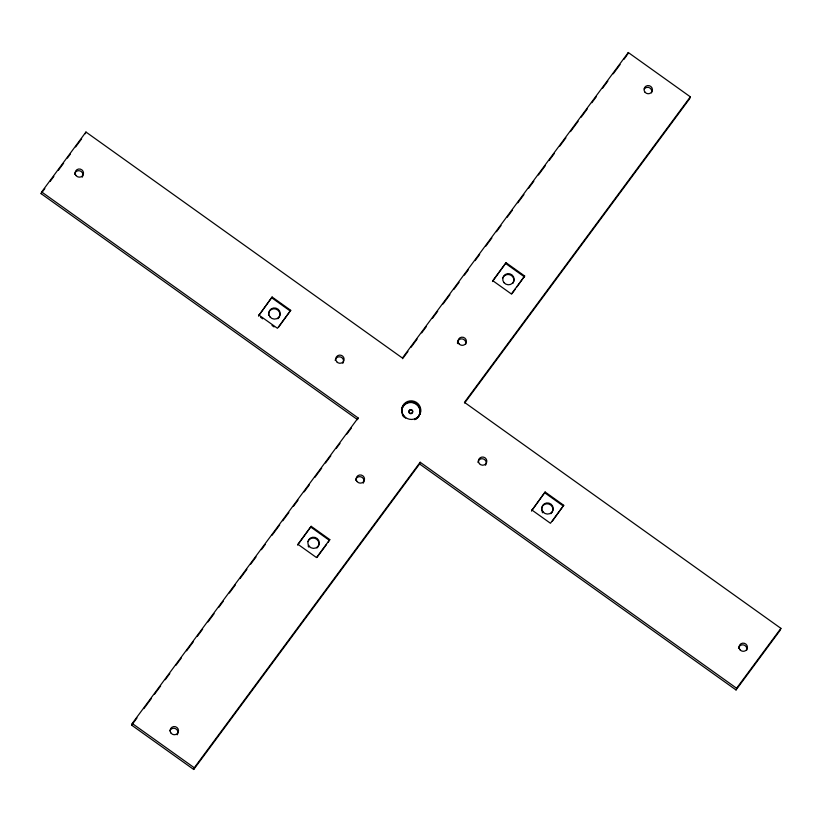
<?xml version="1.0" encoding="UTF-8"?>
<svg xmlns="http://www.w3.org/2000/svg" width="822" height="822" viewBox="0 0 822 822"><rect width="100%" height="100%" fill="white"/><g stroke="black" fill="none" stroke-linecap="round" stroke-linejoin="round"><path stroke-width="1.23" d="M41.665 191.947L358.115 417.946L357.549 419.652L41.1 193.653L41.665 191.947L85.961 132.034L402.4 358.032L628.285 52.516L690.336 96.832L689.771 98.537L464.646 403.027M85.396 133.75L85.961 132.034M272.113 297.019L258.54 315.853L272.113 297.019L290.731 310.315L278.637 327.146M419.6 463.968L736.039 689.966L736.604 688.25L420.165 462.252L419.6 463.968L193.715 769.484L131.664 725.168L132.229 723.463L358.115 417.946M193.715 769.484L194.28 767.769L420.165 462.252M297.605 545.13L311.178 526.306L329.797 539.602L328.029 542.448M492.491 281.545L506.054 262.721L524.672 276.017L517.007 286.857M627.72 54.231L628.285 52.516M545.13 492.008L531.557 510.832L545.13 492.008L563.738 505.294L552.384 521.127M690.336 96.832L464.451 402.348L780.9 628.347L780.335 630.053L736.039 689.966M41.1 193.653L44.85 188.577M50.111 181.467L53.862 176.391M58.362 170.298L63.623 163.188M67.373 158.112L70.373 154.053M75.634 146.943L81.635 138.826M290.731 310.315L277.435 328.286L258.827 315.001M131.664 725.168L137.007 717.945M143.871 708.656L151.505 698.33M154.557 694.2L160.66 685.949M165.243 679.753L169.815 673.557M175.929 665.306L181.261 658.073M186.604 650.849L193.478 641.561M197.29 636.403L202.633 629.179M207.976 621.956L214.08 613.695M218.662 607.499L223.235 601.303M229.338 593.052L235.452 584.791M240.024 578.606L246.898 569.307M250.71 564.149L256.053 556.926M261.396 549.702L265.208 544.544M272.082 535.245L279.706 524.929M282.758 520.799L288.871 512.548M293.444 506.352L298.026 500.156M304.13 491.895L309.473 484.672M314.816 477.448L321.679 468.16M325.502 463.002L330.834 455.778M336.177 448.545L340 443.387M346.863 434.098L351.446 427.902M402.605 358.711L407.948 351.487M411 347.357L417.103 339.106M421.676 332.91L426.258 326.714M432.362 318.453L437.705 311.23M443.048 304.006L449.911 294.718M453.734 289.56L459.077 282.336M464.42 275.103L468.232 269.945M475.095 260.656L479.678 254.46M485.781 246.21L491.885 237.948M496.467 231.753L501.05 225.567M507.153 217.306L512.496 210.083M517.829 202.859L523.943 194.598M528.515 188.402L533.858 181.179M538.441 174.994L545.305 165.695M549.127 160.537L554.46 153.313M559.803 146.09L565.906 137.829M570.489 131.633L578.123 121.317M581.175 117.186L587.278 108.936M591.861 102.74L596.433 96.544M602.536 88.283L607.879 81.059M613.222 73.836L620.096 64.548M623.908 59.389L626.96 55.259M311.178 526.306L297.893 544.277L316.501 557.573L329.797 539.602M506.054 262.721L492.768 280.692L511.387 293.988L524.672 276.017M316.963 557.429L326.56 544.452M511.839 293.844L515.538 288.851M563.738 505.294L550.452 523.265L531.834 509.979M736.604 688.25L780.9 628.347M505.777 263.574L524.395 276.87M271.825 297.872L290.443 311.168M544.842 492.861L563.46 506.147M260.615 317.323L262.68 318.802M271.99 325.45L274.055 326.93M310.901 527.159L329.509 540.455M132.229 723.463L194.28 767.769M335.191 360.426A4.202 4.089 18.3 0 1 340.832 357.077A4.202 4.089 18.3 0 1 342.774 363.334M355.607 480.284A4.202 4.089 18.3 0 1 361.248 476.935A4.202 4.089 18.3 0 1 363.201 483.182M477.901 462.354A4.202 4.089 18.3 0 1 483.542 459.005A4.202 4.089 18.3 0 1 485.483 465.252M457.515 343.565A4.202 4.089 18.3 0 1 462.056 338.89A4.202 4.089 18.3 0 1 465.581 344.459M644.263 88.92A4.202 4.089 18.3 0 1 651.599 92.865M169.835 730.85A4.202 4.089 18.3 0 1 175.733 728.765A4.202 4.089 18.3 0 1 177.172 734.786M738.505 648.466A4.202 4.089 18.3 0 1 743.622 644.951A4.202 4.089 18.3 0 1 746.602 650.428M74.586 174.315A4.202 4.089 18.3 0 1 80.227 170.966A4.202 4.089 18.3 0 1 82.169 177.213M408.935 411.175A1.911 1.86 18.3 0 1 411.534 410.188A1.911 1.86 18.3 0 1 412.356 412.829A1.911 1.86 18.3 0 1 409.613 413.353M409.243 413.014A1.911 1.86 18.3 0 1 408.986 412.593M502.807 278.011A5.733 5.569 18.3 0 1 510.842 275.175A5.733 5.569 18.3 0 1 512.815 283.385M307.921 541.595A5.733 5.569 18.3 0 1 316.604 539.15A5.733 5.569 18.3 0 1 316.912 548.017M308.867 547.123A5.733 5.569 18.3 0 1 308.075 545.87M541.585 510.174A5.733 5.569 18.3 0 1 549.23 504.143A5.733 5.569 18.3 0 1 550.863 513.719M542.808 512.825A5.733 5.569 18.3 0 1 542.017 511.572M268.568 315.186A5.733 5.569 18.3 0 1 276.213 309.164A5.733 5.569 18.3 0 1 277.846 318.741M401.835 412.747A9.176 8.919 18.3 0 1 408.575 402.729A9.176 8.919 18.3 0 1 419.487 408.585A9.176 8.919 18.3 0 1 414.648 419.631M405.688 418.193A9.176 8.919 18.3 0 1 404.588 404.516A9.176 8.919 18.3 0 1 418.542 406.068A9.176 8.919 18.3 0 1 414.791 419.199M418.758 416.538A9.556 9.289 18.3 0 1 414.946 419.539M403.643 416.795A9.556 9.289 18.3 0 1 402.328 414.72M401.516 409.952A9.556 9.289 18.3 0 1 413.147 401.958A9.556 9.289 18.3 0 1 419.929 414.411M336.691 361.742A4.202 4.089 18.3 0 0 343.853 360.683A4.202 4.089 18.3 0 0 339.239 355.135A4.202 4.089 18.3 0 0 336.691 361.742M357.108 481.589A4.202 4.089 18.3 0 0 364.269 480.541A4.202 4.089 18.3 0 0 359.656 474.982A4.202 4.089 18.3 0 0 357.108 481.589M479.401 463.659A4.202 4.089 18.3 0 0 486.562 462.611A4.202 4.089 18.3 0 0 481.949 457.053A4.202 4.089 18.3 0 0 479.401 463.659M458.984 343.812A4.202 4.089 18.3 0 0 466.146 342.753A4.202 4.089 18.3 0 0 461.522 337.205A4.202 4.089 18.3 0 0 458.984 343.812M76.086 175.62A4.202 4.089 18.3 0 0 83.248 174.572A4.202 4.089 18.3 0 0 78.635 169.013A4.202 4.089 18.3 0 0 76.086 175.62M740.006 649.781A4.202 4.089 18.3 0 0 747.167 648.722A4.202 4.089 18.3 0 0 742.554 643.174A4.202 4.089 18.3 0 0 740.006 649.781M171.089 733.193A4.202 4.089 18.3 0 0 178.251 732.145A4.202 4.089 18.3 0 0 173.637 726.586A4.202 4.089 18.3 0 0 171.089 733.193M645.003 92.208A4.202 4.089 18.3 0 0 652.165 91.15A4.202 4.089 18.3 0 0 647.551 85.601A4.202 4.089 18.3 0 0 645.003 92.208M403.931 415.942A9.556 9.289 18.3 0 0 420.206 413.558A9.556 9.289 18.3 0 0 409.716 400.93A9.556 9.289 18.3 0 0 403.931 415.942M409.387 412.582A1.911 1.86 18.3 0 0 412.644 412.11A1.911 1.86 18.3 0 0 410.548 409.582A1.911 1.86 18.3 0 0 409.387 412.582M504.03 282.686A5.733 5.569 18.3 0 0 513.791 281.258A5.733 5.569 18.3 0 0 507.503 273.685A5.733 5.569 18.3 0 0 504.03 282.686M270.078 316.994A5.733 5.569 18.3 0 0 279.85 315.556A5.733 5.569 18.3 0 0 273.551 307.983A5.733 5.569 18.3 0 0 270.078 316.994M543.095 511.972A5.733 5.569 18.3 0 0 552.857 510.534A5.733 5.569 18.3 0 0 546.568 502.961A5.733 5.569 18.3 0 0 543.095 511.972M309.144 546.27A5.733 5.569 18.3 0 0 318.915 544.842A5.733 5.569 18.3 0 0 312.617 537.269A5.733 5.569 18.3 0 0 309.144 546.27"/></g></svg>
